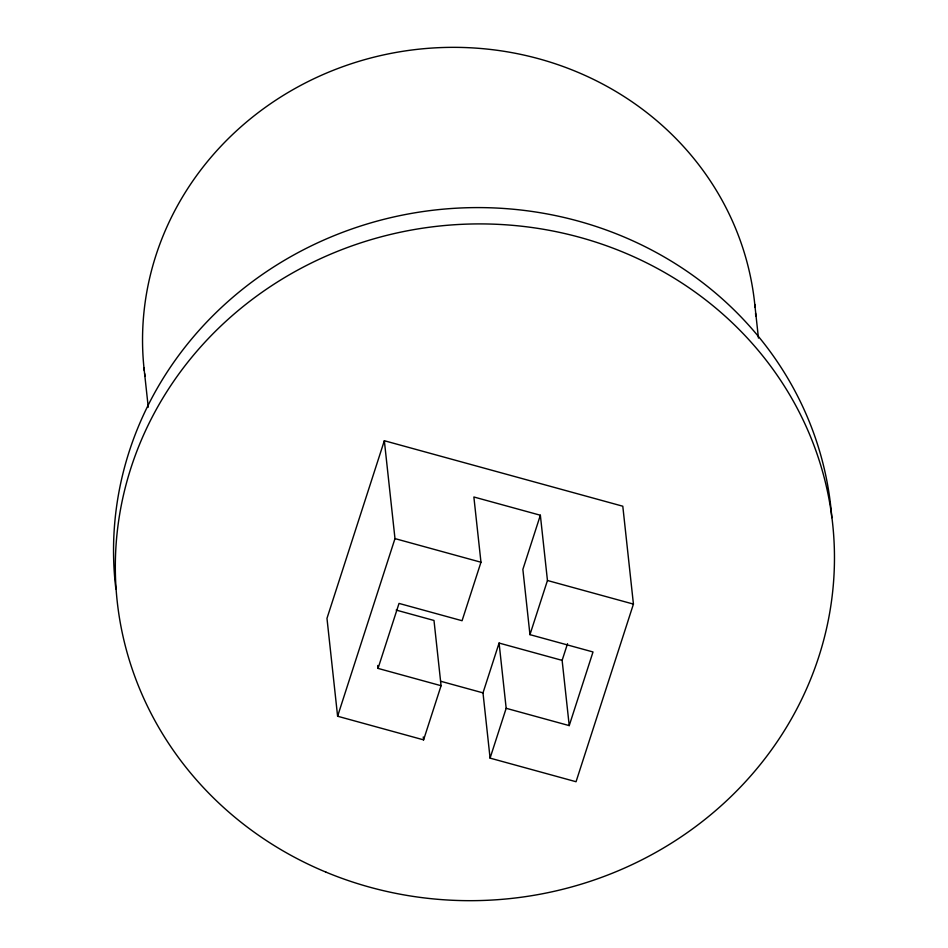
<?xml version="1.0" encoding="UTF-8"?>
<svg xmlns="http://www.w3.org/2000/svg" width="948" height="948" viewBox="0 0 948 948"><rect width="100%" height="100%" fill="white"/><g stroke="black" fill="none" stroke-linecap="round" stroke-linejoin="round"><path stroke-width="1.42" d="M499.086 643.052L506.173 708.298L569.227 725.611L562.128 660.365L499.086 643.052L482.994 692.87L490.08 758.127L576.052 781.733L633.43 604.101L622.8 506.22L384.343 440.725L326.977 618.357L337.606 716.238L423.59 739.867L441.081 685.712L433.994 620.466L396.157 610.074M337.606 716.238L394.984 538.606L384.343 440.725M441.081 685.712L378.027 668.399L399.025 603.414L462.067 620.727L480.968 562.235L473.87 496.989L540.36 515.238L547.458 580.496L529.956 634.65L593.01 651.963L569.227 725.611M540.36 515.238L522.869 569.393L529.956 634.65M490.08 758.127L506.173 708.298M562.128 660.365L567.52 643.692M394.984 538.606L480.968 562.235M547.458 580.496L633.43 604.101M440.547 681.221L482.994 692.87M754.786 304.426L758.447 338.069M423.27 736.963L423.59 739.867M377.719 665.496L378.027 668.399M143.966 367.753L148.255 407.237M115.869 588.933A359.825 338.128 -6.2 0 1 440.026 209.472A359.825 338.128 -6.2 0 1 831.799 517.679M144.274 370.632A307.045 288.536 -6.2 0 1 419.81 49.083A307.045 288.536 -6.2 0 1 755.07 307.318M755.544 313.101A307.045 288.536 -6.2 0 1 755.734 316.004M144.997 376.392A307.045 288.536 -6.2 0 1 144.617 373.512M325.934 872.124A359.825 338.128 -6.2 0 0 832.794 525.192A359.825 338.128 -6.2 0 0 265.938 289.555A359.825 338.128 -6.2 0 0 325.934 872.124"/></g></svg>
